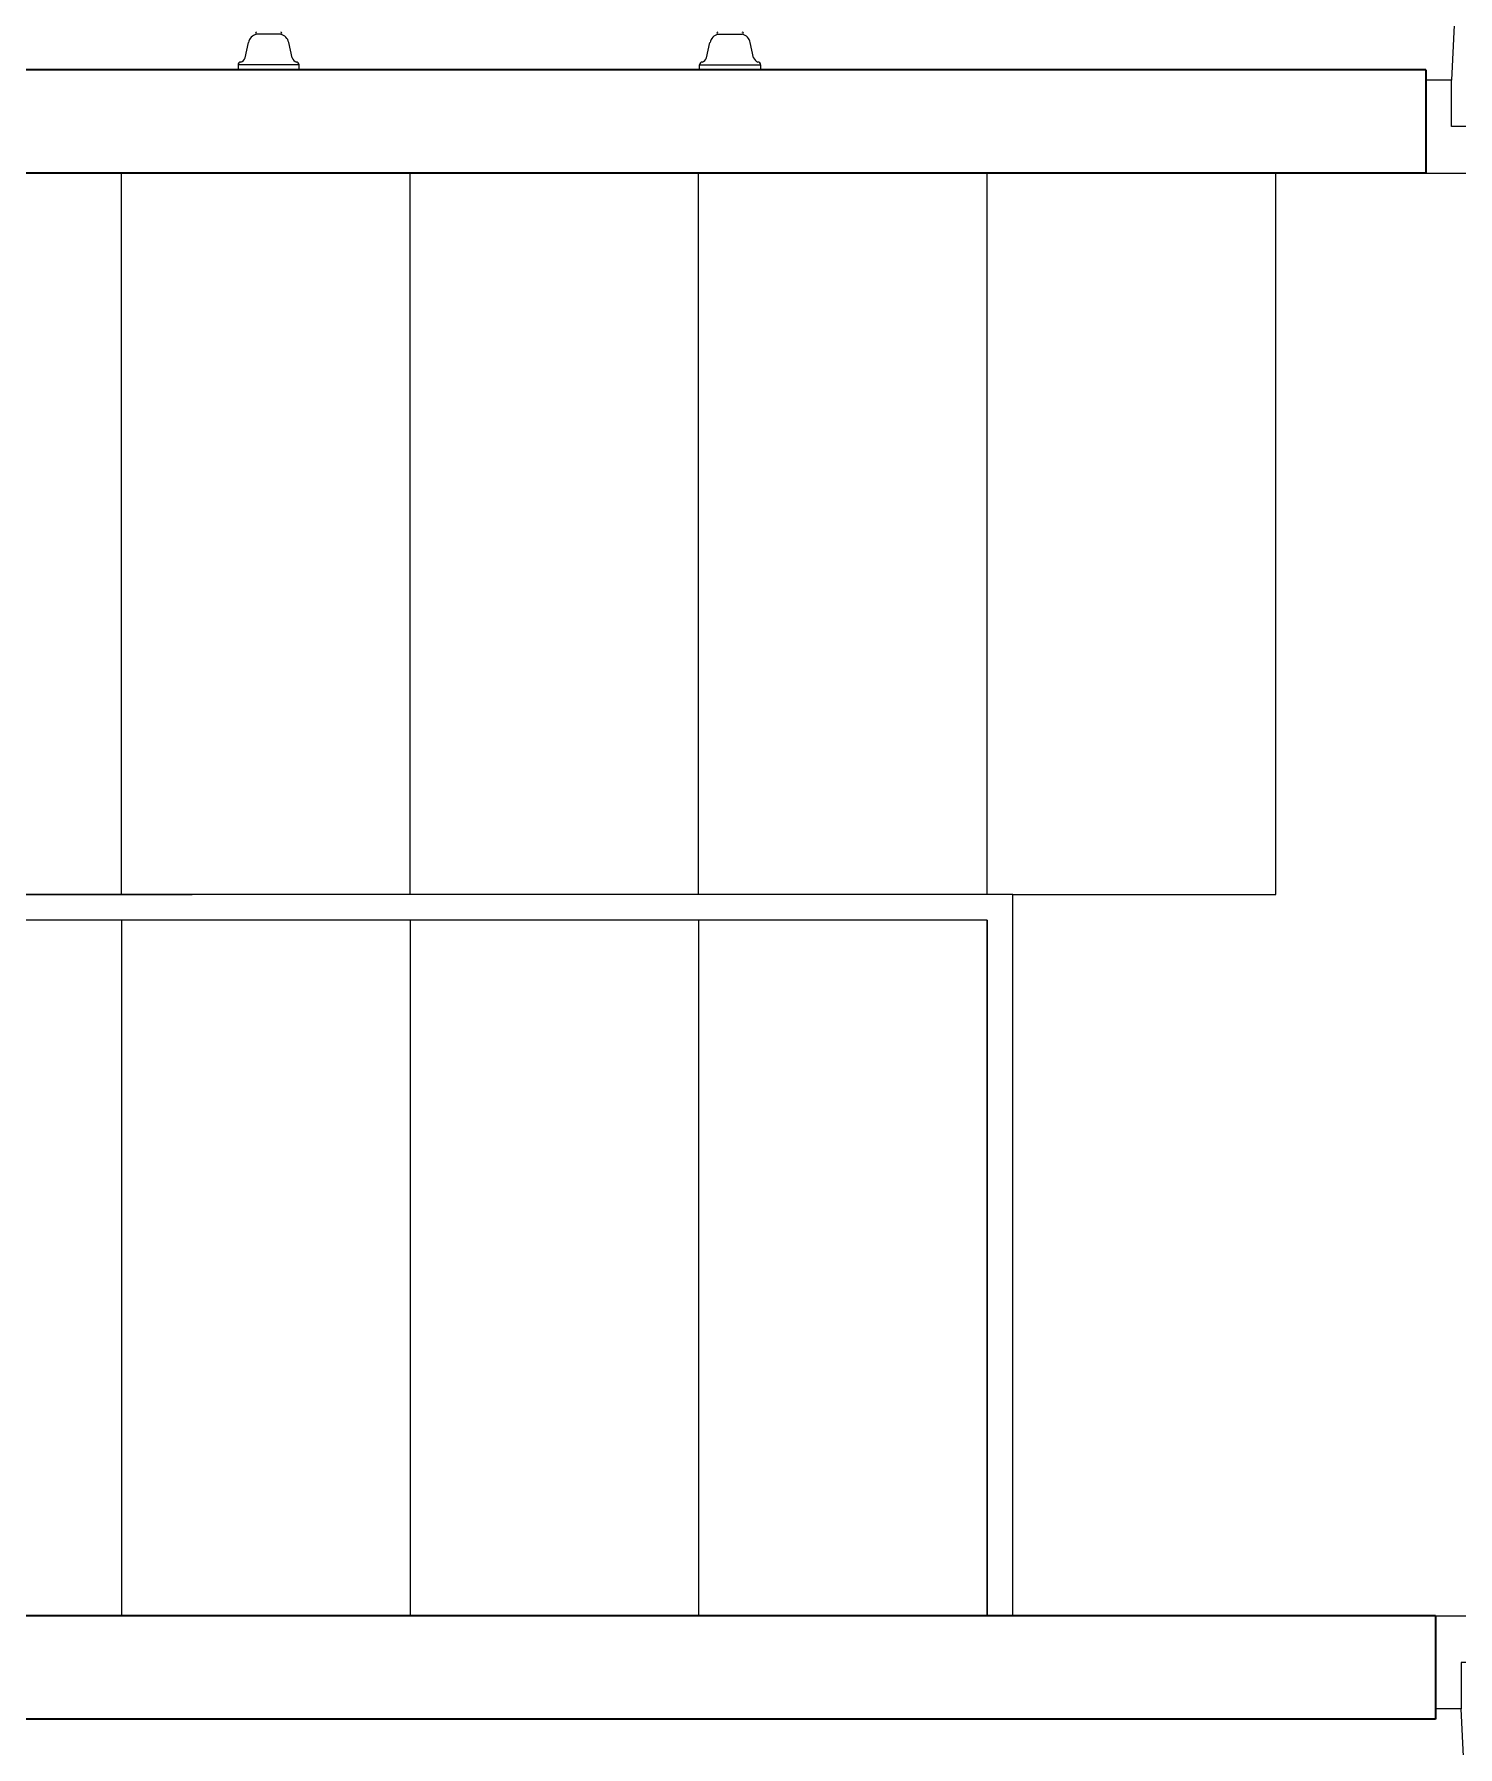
# Model space of a CAD drawing. Header units: metres. Extents: x -56 to -36, y -677 to -309.
# Drawn here: x -54.538 to -53.157, y -316.672 to -315.01 of the extents above; entities that cross this region are included whole.
import ezdxf

# ---------------------------------------------------------------- set-up
doc = ezdxf.new("R2010")
doc.units = ezdxf.units.M
doc.header["$LTSCALE"] = 5
doc.header["$MEASUREMENT"] = 0
doc.linetypes.add('HIDDEN', pattern=[0.375, 0.25, -0.125])
for name, color, linetype, lineweight in [('A-DOOR-FULL', 7, 'Continuous', 25), ('A-FLOR-STRS', 4, 'Continuous', 25), ('A-FURN', 7, 'Continuous', 18), ('A-WALL-FULL-INTR', 7, 'Continuous', 35)]:
    doc.layers.add(name, color=color, linetype=linetype, lineweight=lineweight)

# ---------------------------------------------------------------- blocks, each defined once
blk = doc.blocks.new('DOOR-75')
for points in [[(-0.07, 0.84), (-0.07, 0.09), (-0.025, 0.09), (-0.025, 0.84), (-0.07, 0.84)], [(-0.775, 0.09), (-0.8, 0.09), (-0.8, 0), (-0.755, 0), (-0.755, 0.045), (-0.775, 0.045), (-0.775, 0.09)], [(-0.025, 0.09), (0, 0.09), (0, 0), (-0.045, 0), (-0.045, 0.045), (-0.025, 0.045), (-0.025, 0.09)]]:
    blk.add_lwpolyline(points)
at = {"linetype": 'HIDDEN'}
blk.add_arc((-0.0225, 0.089), 0.7525, 93.6181, 179.9249, dxfattribs=at)

msp = doc.modelspace()

# ---------------------------------------------------------------- linework, layer by layer
at = {"layer": 'A-FLOR-STRS'}
for p, q in [((-54.4532, -315.845), (-54.4532, -315.145)), ((-54.1732, -315.845), (-54.1732, -315.145)), ((-53.8932, -315.845), (-53.8932, -315.145)), ((-53.6132, -315.845), (-53.6132, -315.145)), ((-53.3332, -315.845), (-53.3332, -315.145)), ((-55.4332, -315.845), (-54.3847, -315.845)), ((-53.5882, -315.845), (-53.3332, -315.845)), ((-54.4532, -315.87), (-54.4532, -316.545)), ((-54.1732, -315.87), (-54.1732, -316.545)), ((-53.8932, -315.87), (-53.8932, -316.545)), ((-53.6132, -315.87), (-53.6132, -316.545))]:
    msp.add_line(p, q, dxfattribs=at)
for points in [[(-53.5882, -316.545), (-53.5882, -315.845), (-54.7332, -315.845)], [(-53.6132, -316.545), (-53.6132, -315.87), (-54.7332, -315.87)]]:
    msp.add_lwpolyline(points, dxfattribs=at)
at = {"layer": 'A-FURN'}
for p, q in [((-54.2986, -315.0103), (-54.3222, -315.0103)), ((-53.8745, -315.0103), (-53.8508, -315.0103)), ((-54.3332, -315.0332), (-54.3299, -315.0183)), ((-54.2876, -315.0332), (-54.2909, -315.0183)), ((-53.8854, -315.0332), (-53.8822, -315.0183)), ((-53.8398, -315.0332), (-53.8431, -315.0183)), ((-54.2808, -315.0399), (-54.34, -315.0399)), ((-54.34, -315.0399), (-54.34, -315.045)), ((-54.34, -315.045), (-54.2808, -315.045)), ((-54.2808, -315.045), (-54.2808, -315.0399)), ((-53.8922, -315.0399), (-53.8331, -315.0399)), ((-53.8922, -315.045), (-53.8922, -315.0399)), ((-53.8331, -315.045), (-53.8922, -315.045)), ((-53.8331, -315.0399), (-53.8331, -315.045))]:
    msp.add_line(p, q, dxfattribs=at)
for centre, radius, start, end in [((-54.3199, -315.0203), 0.0102, 103.1677, 168.8927), ((-54.3222, -315.0093), 0.00106, 90, 270), ((-54.2986, -315.0093), 0.00106, 270, 90), ((-54.3009, -315.0203), 0.0102, 11.1073, 76.8323), ((-53.8721, -315.0203), 0.0102, 103.1677, 168.8927), ((-53.8745, -315.0093), 0.00106, 90, 270), ((-53.8508, -315.0093), 0.00106, 270, 90), ((-53.8531, -315.0203), 0.0102, 11.1073, 76.8323), ((-54.3375, -315.0399), 0.00253, 90, 180), ((-54.3406, -315.03), 0.00804, 293.1918, 336.8082), ((-54.2802, -315.03), 0.00804, 203.1918, 246.8082), ((-54.2834, -315.0399), 0.00253, 0, 90), ((-53.8897, -315.0399), 0.00253, 90, 180), ((-53.8928, -315.03), 0.00804, 293.1918, 336.8082), ((-53.8324, -315.03), 0.00804, 203.1918, 246.8082), ((-53.8356, -315.0399), 0.00253, 0, 90)]:
    msp.add_arc(centre, radius, start, end, dxfattribs=at)
at = {"layer": 'A-WALL-FULL-INTR'}
for p, q in [((-53.1877, -315.045), (-55.4332, -315.045)), ((-53.1877, -315.045), (-53.1877, -315.145)), ((-53.1877, -315.145), (-55.4332, -315.145)), ((-53.1782, -316.545), (-55.4332, -316.545)), ((-53.1782, -316.645), (-55.4332, -316.645))]:
    msp.add_line(p, q, dxfattribs=at)
msp.add_lwpolyline([(-53.1782, -316.545), (-53.1782, -316.645)], dxfattribs=at)

# ---------------------------------------------------------------- block references
at = {"layer": 'A-DOOR-FULL'}
msp.add_blockref('DOOR-75', (-52.3877, -315.145), dxfattribs=at)
at = {"layer": 'A-DOOR-FULL', "xscale": -1, "rotation": 180}
msp.add_blockref('DOOR-75', (-52.3782, -316.545), dxfattribs=at)

doc.saveas('drawing.dxf')
